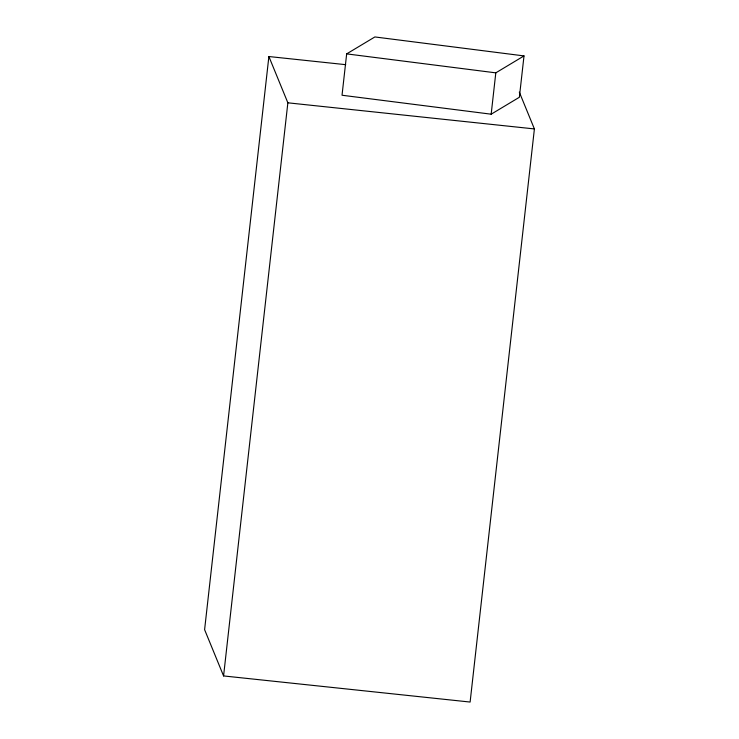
<?xml version="1.0" encoding="UTF-8"?>
<svg xmlns="http://www.w3.org/2000/svg" width="739" height="739" viewBox="0 0 739 739"><rect width="100%" height="100%" fill="white"/><g stroke="black" fill="none" stroke-linecap="round" stroke-linejoin="round"><path stroke-width="1.11" d="M345.713 64.672L268.885 56.534L204.601 629.656L223.575 675.936L470.115 702.05L534.399 128.928L519.305 92.107M223.575 675.936L287.859 102.813L268.885 56.534M346.665 53.882L342.028 95.239L491.167 114.194L519.369 97.262L524.006 55.915L374.876 36.95L346.665 53.882L495.804 72.847L524.006 55.915M491.167 114.194L495.804 72.847M287.859 102.813L534.399 128.928"/></g></svg>
